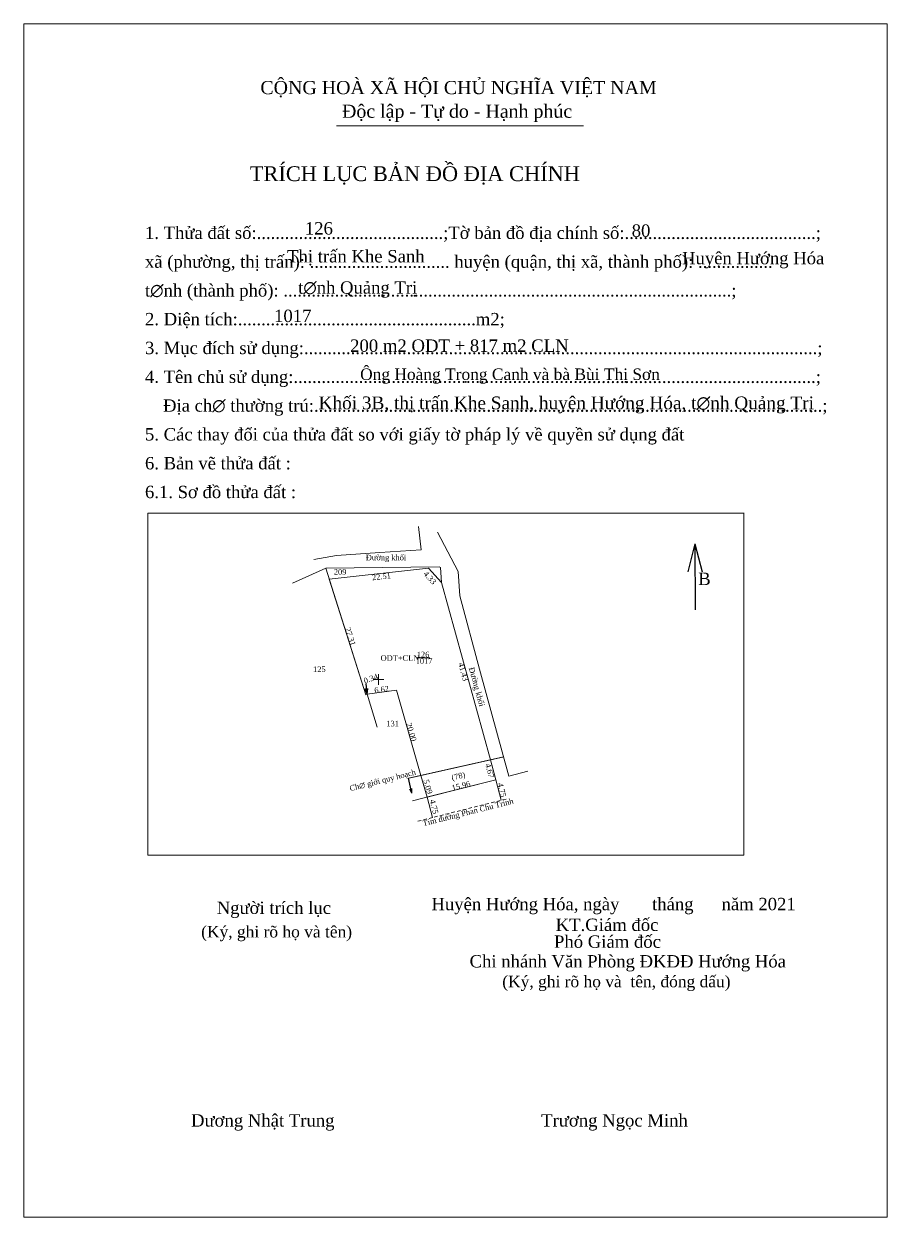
# Model space of a CAD drawing. Header units: metres. Extents: x 550442 to 551921, y 1838170 to 1839042.
# Drawn here: x 550441.7 to 550636.1, y 1838773 to 1839041.8 of the extents above; entities that cross this region are included whole.
import ezdxf
from ezdxf.enums import TextEntityAlignment as Align

# ---------------------------------------------------------------- set-up
doc = ezdxf.new("R2010")
doc.units = ezdxf.units.M
doc.header["$MEASUREMENT"] = 0
doc.linetypes.add('Chigioi', pattern=[15.256739, 0.256739, -15])
doc.linetypes.add('DGN Style 2', pattern=[1.3225, 0.7935, -0.529])
for name, color, linetype, lineweight in [('_hdatnghiatrang', 7, 'Continuous', 0), ('caycongnghiep', 7, 'Continuous', 0), ('D0 20_5', 7, 'Continuous', 0), ('D0 33', 7, 'Continuous', 0), ('D0 34', 7, 'Continuous', 0), ('KICH THUOC', 7, 'Continuous', 0), ('KIHIEU', 7, 'Continuous', 0)]:
    doc.layers.add(name, color=color, linetype=linetype, lineweight=lineweight)
doc.styles.add('Style-VHtimeb', font='VHtimeb.shx')
doc.styles.add('Style-Vntime', font='Vntime.shx')
doc.styles.add('Style-Vntimeb', font='Vntimeb.shx')
doc.styles.add('Style-Vntimei', font='Vntimei.shx')
doc.styles.add('Style-Vntimei I 0.00000', font='Vntimei.shx')
doc.dimstyles.get("Standard").update_dxf_attribs({"dimtxt": 0.18, "dimasz": 0.18, "dimexe": 0.18, "dimexo": 0.0625, "dimgap": 0.09, "dimtad": 0, "dimtih": 1, "dimtoh": 1, "dimdec": 4, "dimzin": 0, "dimdsep": 46, "dimtxsty": 'Standard', "dimcen": 0.09, "dimadec": 0, "dimazin": 0, "dimtfac": 1, "dimtdec": 4, "dimtofl": 0, "dimtmove": 0, "dimatfit": 3, "dimfxl": 1, "dimtolj": 1, "dimtzin": 0, "dimarcsym": 0})

# ---------------------------------------------------------------- blocks, each defined once
blk = doc.blocks.new('TerminatorOpen_0.5')
at = {"color": 0, "linetype": 'ByBlock', "lineweight": -2}
for q in [(-1, 0.25), (-1, 0), (-1, -0.25)]:
    blk.add_line((0, 0), q, dxfattribs=at)

msp = doc.modelspace()

# ---------------------------------------------------------------- linework, layer by layer
at = {"layer": '_hdatnghiatrang', "color": 7, "linetype": 'Continuous', "lineweight": 0}
for p, q in [((550509.68, 1838919.18), (550518.73, 1838890.65)), ((550509.68, 1838919.18), (550518.73, 1838890.65)), ((550510.47, 1838916.68), (550532.84, 1838919.15)), ((550532.84, 1838919.15), (550535.72, 1838915.92)), ((550535.52, 1838919.32), (550535.19, 1838919.5)), ((550535.72, 1838915.92), (550535.52, 1838919.32)), ((550535.72, 1838915.92), (550546.77, 1838875.99)), ((550530.26, 1838898.96), (550533.13, 1838898.96)), ((550530.26, 1838898.96), (550533.13, 1838898.96)), ((550519.05, 1838890.77), (550525.6, 1838891.7)), ((550525.6, 1838891.7), (550531.13, 1838872.48)), ((550518.73, 1838890.65), (550519.05, 1838890.77)), ((550518.73, 1838890.65), (550519.05, 1838890.77)), ((550546.76, 1838875.99), (550548.01, 1838871.49)), ((550531.13, 1838872.48), (550532.53, 1838867.59)), ((550532.95, 1838867.7), (550548.01, 1838871.49))]:
    msp.add_line(p, q, dxfattribs=at)
at = {"layer": 'caycongnghiep', "color": 7, "linetype": 'Chigioi', "lineweight": 0, "ltscale": 0.1, "const_width": 0.2, "flags": 128}
msp.add_lwpolyline([(550528.19, 1838871.82), (550549.7, 1838876.65)], dxfattribs=at)
at = {"layer": 'D0 20_5', "color": 7, "linetype": 'Continuous', "lineweight": 0}
for p, q in [((550531.16, 1838923.29), (550530.56, 1838928.58)), ((550531.16, 1838923.29), (550530.56, 1838928.58)), ((550539.52, 1838918.41), (550534.87, 1838927.27)), ((550539.52, 1838918.41), (550534.87, 1838927.27)), ((550512.13, 1838922), (550507.02, 1838921.15)), ((550512.13, 1838922), (550507.02, 1838921.15)), ((550521.88, 1838922.66), (550512.13, 1838922)), ((550521.88, 1838922.66), (550512.13, 1838922)), ((550531.16, 1838923.29), (550521.88, 1838922.66)), ((550531.16, 1838923.29), (550521.88, 1838922.66)), ((550509.68, 1838919.18), (550502.22, 1838915.77)), ((550539.85, 1838912.93), (550539.52, 1838918.41)), ((550539.85, 1838912.93), (550539.52, 1838918.41)), ((550539.85, 1838912.93), (550544.33, 1838896.43)), ((550539.85, 1838912.93), (550544.33, 1838896.43)), ((550544.33, 1838896.43), (550550.89, 1838872.31)), ((550544.33, 1838896.43), (550550.89, 1838872.31)), ((550519.05, 1838890.77), (550521.23, 1838883.36)), ((550550.89, 1838872.31), (550555.2, 1838873.46)), ((550529.05, 1838868.48), (550528.3, 1838871.84)), ((550549.17, 1838866.88), (550548.01, 1838871.49)), ((550529.23, 1838866.76), (550532.95, 1838867.7)), ((550533.7, 1838862.99), (550532.53, 1838867.59))]:
    msp.add_line(p, q, dxfattribs=at)
at = {"layer": 'D0 20_5', "color": 7, "linetype": 'DGN Style 2', "lineweight": 0}
for p, q in [((550534.11, 1838863.09), (550550.53, 1838867.22)), ((550530.39, 1838862.15), (550534.11, 1838863.09))]:
    msp.add_line(p, q, dxfattribs=at)
at = {"layer": 'D0 33', "color": 7, "linetype": 'Continuous', "lineweight": 0, "flags": 128}
msp.add_lwpolyline([(550441.74, 1839041.76), (550636.06, 1839041.76), (550636.06, 1838772.99), (550441.74, 1838772.99), (550441.74, 1839041.76)], close=True, dxfattribs=at)
at = {"layer": 'D0 34', "color": 7, "linetype": 'Continuous', "lineweight": 0, "flags": 128}
msp.add_lwpolyline([(550532.84, 1838919.15), (550535.72, 1838915.92), (550546.77, 1838875.99), (550548.01, 1838871.49), (550532.53, 1838867.59), (550531.13, 1838872.48), (550525.6, 1838891.7), (550519.05, 1838890.77), (550518.73, 1838890.65), (550510.47, 1838916.68), (550532.84, 1838919.15)], close=True, dxfattribs=at)
at = {"layer": 'KICH THUOC', "color": 7, "linetype": 'Continuous', "lineweight": 0}
for p, q in [((550509.68, 1838919.18), (550535.19, 1838919.5)), ((550520.38, 1838894.07), (550522.78, 1838894.07)), ((550521.58, 1838892.87), (550521.58, 1838895.27))]:
    msp.add_line(p, q, dxfattribs=at)
at = {"layer": 'KIHIEU', "color": 7, "linetype": 'Continuous', "lineweight": 0, "ltscale": 19161337.18854891}
msp.add_line((550512.09, 1839018.79), (550567.7, 1839018.79), dxfattribs=at)
at = {"layer": 'KIHIEU', "color": 7, "linetype": 'Continuous', "lineweight": 13}
for p, q in [((550469.61, 1838931.54), (550603.85, 1838931.54)), ((550469.61, 1838854.54), (550469.61, 1838931.54)), ((550603.84, 1838931.53), (550603.84, 1838854.53)), ((550603.84, 1838854.54), (550469.61, 1838854.54))]:
    msp.add_line(p, q, dxfattribs=at)

# ---------------------------------------------------------------- block references
at = {"layer": 'D0 20_5', "color": 7, "linetype": 'Continuous', "lineweight": 0, "xscale": 1.25, "yscale": 1.25, "zscale": 1.25, "rotation": 275.1311652823452}
msp.add_blockref('TerminatorOpen_0.5', (550518.98, 1838890.76), dxfattribs=at)

# ---------------------------------------------------------------- texts
at = {"layer": '_hdatnghiatrang', "color": 7, "linetype": 'Continuous', "lineweight": 0, "style": 'Style-Vntime'}
for s, height, p in [('126', 2.79, (550504.98, 1838994.31)), ('80', 2.79, (550578.56, 1838993.79)), ('ThÞ trÊn Khe Sanh', 2.786, (550500.98, 1838988.03)), ('HuyÖn H\xadíng Hãa', 2.7802, (550589.9, 1838987.61)), ('t∅nh Qu¶ng TrÞ', 2.7802, (550503.48, 1838980.99))]:
    msp.add_text(s, height=height, dxfattribs=at).set_placement(p)
for s, height, p in [('1017', 2.79, (550498.05, 1838977.39)), ('200 m2 ODT + 817 m2 CLN', 2.79, (550515.17, 1838970.68)), ('¤ng Hoµng Träng Canh vµ bµ Bïi ThÞ S¬n', 2.59, (550517.43, 1838964.14)), ('Khèi 3B, thÞ trÊn Khe Sanh, huyÖn H\xadíng Hãa, t∅nh Qu¶ng TrÞ', 2.87, (550508.07, 1838957.83))]:
    msp.add_text(s, height=height, dxfattribs=at).set_placement(p, align=Align.TOP_LEFT)
for s, height, p in [('HuyÖn H\xadíng Hãa, ngµy       th¸ng      n¨m 2021', 2.7822, (550574.48, 1838844.9)), ('D\xad¬ng NhËt Trung', 2.7846, (550495.51, 1838796.17)), ('Tr\xad¬ng Ngäc Minh', 2.786, (550574.69, 1838796.18))]:
    msp.add_text(s, height=height, dxfattribs=at).set_placement(p, align=Align.TOP_CENTER)
at = {"layer": 'D0 20_5', "color": 7, "linetype": 'Continuous', "lineweight": 0, "style": 'Style-Vntime'}
msp.add_text('§\xadêng khèi', height=1.25, dxfattribs=at).set_placement((550523.26, 1838921.56), align=Align.MIDDLE_CENTER)
for s, p in [('125', (550508.25, 1838897.02)), ('125', (550508.25, 1838897.02)), ('131', (550524.75, 1838884.79)), ('131', (550524.75, 1838884.79))]:
    msp.add_text(s, height=1.25, dxfattribs=at).set_placement(p, align=Align.TOP_CENTER)
for s, rotation, p in [('§\xadêng khèi', 285.5424, (550543.09, 1838892.28)), ('0.34', 20.556, (550520.05, 1838893.7)), ('6.62', 8.0811, (550522.35, 1838891.23)), ('4.67', 285.269, (550546, 1838873.4)), ('Ch∅ giíi quy ho¹ch', 14.1386, (550522.65, 1838870.8)), ('5.09', 286.0364, (550532.11, 1838869.77)), ('15.96', 14.1407, (550540.29, 1838869.55)), ('4.75', 284.1239, (550548.73, 1838869.03)), ('Tim ®\xadêng Phan Chu Trinh', 14.1386, (550541.87, 1838863.6)), ('Tim ®\xadêng Phan Chu Trinh', 14.1386, (550541.87, 1838863.6)), ('4.75', 284.2705, (550533.48, 1838865.29))]:
    msp.add_text(s, height=1.25, rotation=rotation, dxfattribs=at).set_placement(p, align=Align.CENTER)
at = {"layer": 'D0 34', "color": 7, "linetype": 'Continuous', "lineweight": 0, "style": 'Style-Vntime'}
for s, p in [('209', (550512.92, 1838918.94)), ('ODT+CLN', (550526.4, 1838899.55)), ('ODT+CLN', (550526.4, 1838899.55)), ('126', (550531.6, 1838900.34)), ('126', (550531.6, 1838900.34)), ('1017', (550531.82, 1838898.88))]:
    msp.add_text(s, height=1.25, dxfattribs=at).set_placement(p, align=Align.TOP_CENTER)
at = {"layer": 'KICH THUOC', "color": 7, "linetype": 'Continuous', "lineweight": 0, "style": 'Style-Vntime'}
for s, rotation, p in [('22.51', 6.3008, (550522.29, 1838916.65)), ('4.33', 311.7215, (550532.66, 1838916.59)), ('27.31', 287.6056, (550514.63, 1838903.58)), ('41.43', 285.4686, (550540.07, 1838895.65)), ('6.62', 8.0811, (550522.35, 1838891.23)), ('20.00', 286.0516, (550528.37, 1838882.07)), ('(78)', 14.1386, (550539.69, 1838871.72)), ('15.96', 14.1407, (550540.29, 1838869.55))]:
    msp.add_text(s, height=1.25, rotation=rotation, dxfattribs=at).set_placement(p, align=Align.CENTER)
at = {"layer": 'KIHIEU', "color": 7, "linetype": 'Continuous', "lineweight": 0}
for s, height, style, p in [('CéNG HOµ X· HéI CHñ NGHÜA VIÖT NAM', 2.9656, 'Style-VHtimeb', (550494.97, 1839025.93)), ('§éc lËp - Tù do - H¹nh phóc', 2.9656, 'Style-Vntimeb', (550513.35, 1839020.61)), ('TRÝCH LôC B¶N ®å ®ÞA CHÝNH', 3.3363, 'Style-VHtimeb', (550492.59, 1839006.35)), ('1. Thöa ®Êt sè:........................................;Tê b¶n ®å ®Þa chÝnh sè:.........................................;', 2.78022, 'Style-Vntime', (550469, 1838993.32)), ('x· (ph\xadêng, thÞ trÊn): .............................. huyÖn (quËn, thÞ x·, thµnh phè): ................', 2.7822, 'Style-Vntime', (550469, 1838986.82)), ('t∅nh (thµnh phè): ................................................................................................;', 2.7822, 'Style-Vntime', (550469, 1838980.34)), ('2. DiÖn tÝch:...................................................m2;', 2.7822, 'Style-Vntime', (550469, 1838973.87)), ('3. Môc ®Ých sö dông:..............................................................................................................;', 2.7822, 'Style-Vntime', (550469, 1838967.38)), ('4. Tªn chñ sö dông:................................................................................................................;', 2.78022, 'Style-Vntime', (550469, 1838960.89)), ('§Þa ch∅ th\xadêng tró:.............................................................................................................;', 2.78022, 'Style-Vntime', (550473.06, 1838954.41)), ('5. C¸c thay ®æi cña thöa ®Êt so víi giÊy tê ph¸p lý vÒ quyÒn sö dông ®Êt', 2.7802, 'Style-Vntime', (550469, 1838947.92)), ('6. B¶n vÏ thöa ®Êt :', 2.7802, 'Style-Vntime', (550469, 1838941.42)), ('6.1. S¬ ®å thöa ®Êt :', 2.7802, 'Style-Vntime', (550469, 1838934.94)), ('B', 2.78, 'Style-VHtimeb', (550593.54, 1838915.37))]:
    msp.add_text(s, height=height, dxfattribs=dict(at, style=style)).set_placement(p)
for s, height, style, p in [('Ng\xadêi trÝch lôc', 2.7802, 'Style-Vntimeb', (550498.01, 1838844.06)), ('KT.Gi¸m ®èc', 2.786, 'Style-Vntimeb', (550573.01, 1838840.23)), ('(Ký, ghi râ hä vµ tªn)', 2.595, 'Style-Vntimei I 0.00000', (550498.63, 1838838.58)), ('Phã Gi¸m ®èc', 2.786, 'Style-Vntimeb', (550573.11, 1838836.44)), ('Chi nh¸nh V¨n Phßng §K§§ H\xadíng Hãa', 2.7802, 'Style-Vntimeb', (550577.68, 1838832.01)), ('(Ký, ghi râ hä vµ  tªn, ®ãng dÊu)', 2.595, 'Style-Vntimei I 0.00000', (550575.12, 1838827.36))]:
    msp.add_text(s, height=height, dxfattribs=dict(at, style=style)).set_placement(p, align=Align.TOP_CENTER)

# ---------------------------------------------------------------- leaders
at = {"layer": 'D0 20_5', "color": 7, "linetype": 'Continuous', "lineweight": 0}
for points, override in [([(550518.98, 1838890.76), (550518.76, 1838893.21)], {"dimtxt": 1.25, "dimasz": 1.25, "dimgap": 0, "dimtxsty": 'Style-Vntime', "dimldrblk": 'TerminatorOpen_0.5'}), ([(550529.05, 1838868.48), (550528.3, 1838871.84)], {"dimtxt": 1, "dimasz": 1, "dimgap": 0, "dimtxsty": 'Style-Vntimei', "dimldrblk": 'TerminatorOpen_0.5'})]:
    msp.add_leader(points, dimstyle='Standard', override=override, dxfattribs=at)
at = {"layer": 'KIHIEU', "color": 7, "linetype": 'Continuous', "lineweight": 30}
msp.add_leader([(550592.79, 1838924.68), (550592.82, 1838909.81)], dimstyle='Standard', override={"dimtxt": 6.36, "dimasz": 6.36, "dimgap": 0, "dimtad": 1, "dimtxsty": 'Style-Vntime', "dimldrblk": 'TerminatorOpen_0.5'}, dxfattribs=at)

doc.saveas('drawing.dxf')
